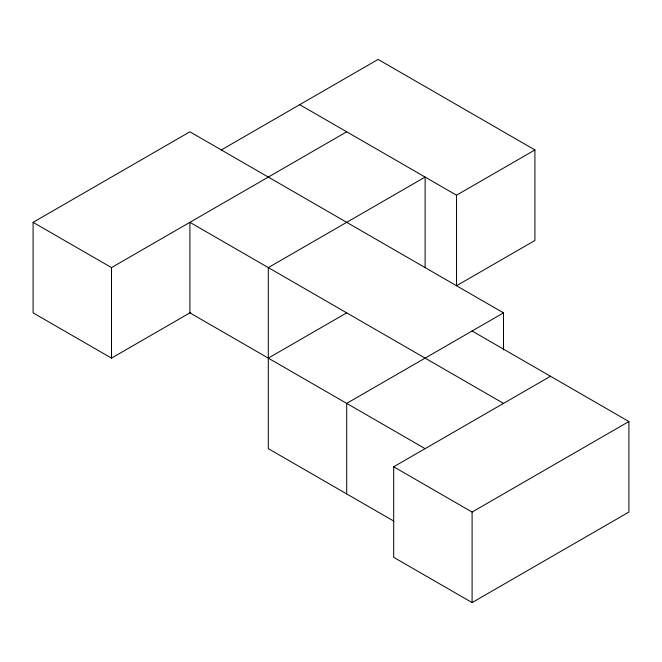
<?xml version="1.0" encoding="UTF-8"?>
<svg xmlns="http://www.w3.org/2000/svg" width="662" height="662" viewBox="0 0 662 662"><rect width="100%" height="100%" fill="white"/><g stroke="black" fill="none" stroke-linecap="round" stroke-linejoin="round"><path stroke-width="0.99" d="M190.797 312.348L111.506 358.125L33.1 312.861L33.1 222.333L189.903 131.804L503.509 312.861L503.509 349.9M221.315 149.943L378.118 59.414L534.921 149.943L534.921 240.472L456.523 285.736L456.523 195.207L299.721 104.679M33.1 222.333L111.506 267.597L346.706 131.804M456.523 195.207L534.921 149.943M268.309 358.125L346.706 312.861M503.509 312.861L346.706 403.39L346.706 493.926M472.097 331L628.9 421.529L628.9 512.057L472.097 602.586L393.691 557.321L393.691 466.793L550.494 376.264M393.691 466.793L472.097 512.057L628.9 421.529M503.509 403.39L189.903 222.333L189.903 312.861L425.112 448.654M393.923 521.184L268.309 448.662L268.309 267.597L425.112 177.068L425.112 267.597M472.097 512.057L472.097 602.586M111.506 267.597L111.506 358.125"/></g></svg>
